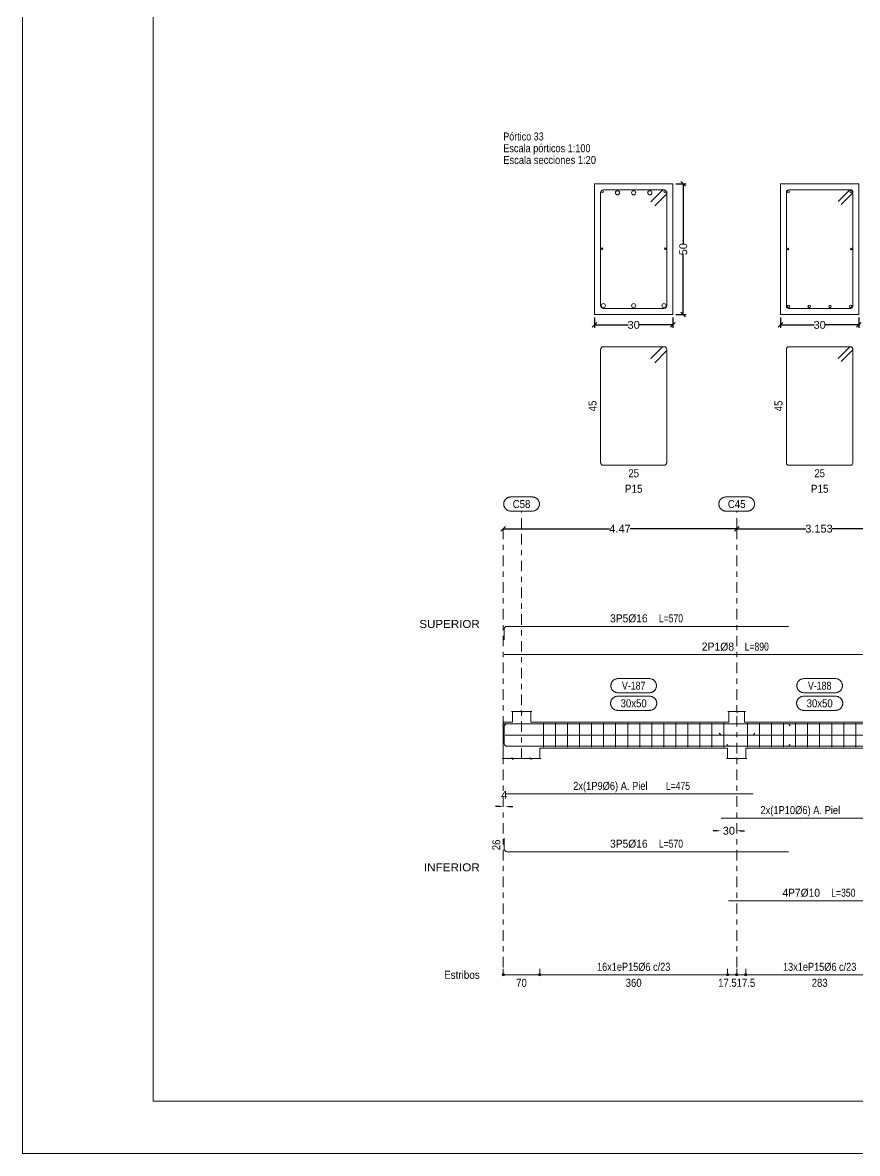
# Model space of a CAD drawing. Header units: millimetres. Extents: x 2 to 158, y -69 to 77.
# Drawn here: x 67.36 to 83.35, y -46.8 to -25.15 of the extents above; entities that cross this region are included whole.
import ezdxf
from ezdxf.enums import TextEntityAlignment as Align

# ---------------------------------------------------------------- set-up
doc = ezdxf.new("R2010")
doc.units = ezdxf.units.MM
doc.linetypes.add('CYPE_RAYAPUNTO', pattern=[0.4125, 0.2025, -0.105, 0, -0.105])
for name, color, linetype, lineweight in [('ALZ_ARM_LONG_ARM_TEXTOS', 3, 'Continuous', 9), ('ALZ_ARM_LONG_TXT_LONG', 3, 'Continuous', 9), ('ALZ_ARM_TRANS_TXT_EST', 3, 'Continuous', 9), ('ALZ_CONT_NUDOS', 122, 'Continuous', 9), ('ALZ_CONT_VIG_HORMIGON', 2, 'Continuous', 9), ('ALZ_COT_COT_ANCLAJES', 3, 'Continuous', 0), ('ALZ_COT_COT_ARM', 3, 'Continuous', 0), ('ALZ_COT_COT_EST', 3, 'Continuous', 0), ('ALZ_COT_COT_LIN_APOYOS', 2, 'CYPE_RAYAPUNTO', 0), ('ALZ_COT_LONGITUD_PROYECTADA', 122, 'Continuous', 0), ('ALZ_COT_TEXTOS_ESTRIBOS', 122, 'Continuous', 0), ('ALZ_REF_COT_LIN_AUX_COTA', 2, 'CYPE_RAYAPUNTO', 9), ('ALZ_REF_POSICIONES_ARMADURAS', 3, 'Continuous', 9), ('ALZ_REF_REF_ESCALA', 3, 'Continuous', 9), ('ALZ_REF_REF_NOMBRE', 3, 'Continuous', 9), ('ALZ_REF_REF_REFERENCIA', 3, 'Continuous', 9), ('ALZ_REF_REFERENCIA_PORTICO', 3, 'Continuous', 9), ('ALZ_REF_TEXTO_REF_NOMBRE', 3, 'Continuous', 9), ('ALZ_REF_TEXTO_REF_REFERENCIA', 3, 'Continuous', 9), ('ARM_LONGITUDINAL_Ø10', 103, 'Continuous', 9), ('ARM_LONGITUDINAL_Ø16', 212, 'Continuous', 9), ('ARM_LONGITUDINAL_Ø6', 151, 'Continuous', 9), ('ARM_LONGITUDINAL_Ø8', 32, 'Continuous', 9), ('ARM_TRANSVERSAL_Ø6', 151, 'Continuous', 9), ('RECUAD_LIMITES', 2, 'Continuous', 0), ('RECUAD_MARCO', 1, 'Continuous', 20), ('SEC_CONT_VIG_HORMIGON_SECCION', 2, 'Continuous', 9), ('SEC_COTAS_SEC_DIM_VIGA', 122, 'Continuous', 0), ('SEC_COTAS_TEXTOS_DESPIECE_ESTRIBADO', 122, 'Continuous', 0), ('SEC_REF_TXT_POSICIONES_ARM_ESTRIBOS', 1, 'Continuous', 9)]:
    doc.layers.add(name, color=color, linetype=linetype, lineweight=lineweight)
doc.styles.add('CYPETXT_0.225_romans', font='arial.ttf', dxfattribs={"height": 0.15})
doc.styles.add('CYPETXT_romans', font='arial.ttf', dxfattribs={"height": 0.2})
doc.dimstyles.new('cype_arrow', dxfattribs={"dimtxt": 0.18, "dimasz": 0.075, "dimexe": 0.05625, "dimexo": 0.05625, "dimgap": 0, "dimtad": 0, "dimdec": 4, "dimzin": 0, "dimdsep": 46, "dimtxsty": 'CYPETXT_0.225_romans', "dimcen": 0.09, "dimadec": 0, "dimazin": 0, "dimtfac": 1, "dimtdec": 4, "dimtofl": 0, "dimtmove": 2, "dimatfit": 3, "dimfxl": 1, "dimtolj": 1, "dimtzin": 0, "dimarcsym": 0})
doc.dimstyles.new('cype_oblique', dxfattribs={"dimtxt": 0.18, "dimasz": 0.18, "dimexe": 0.05625, "dimexo": 0.05625, "dimgap": 0, "dimtad": 0, "dimdec": 4, "dimzin": 0, "dimdsep": 46, "dimtxsty": 'CYPETXT_0.225_romans', "dimblk": 'OBLIQUE', "dimtsz": 0.045, "dimcen": 0.09, "dimadec": 0, "dimazin": 0, "dimtfac": 1, "dimtdec": 4, "dimtofl": 0, "dimtmove": 2, "dimatfit": 3, "dimfxl": 1, "dimtolj": 1, "dimtzin": 0, "dimarcsym": 0})

# ---------------------------------------------------------------- blocks, each defined once
blk = doc.blocks.new('*D105')
at = {"layer": 'Defpoints', "color": 0, "transparency": 16777216}
for p in [(78.317, -30.738), (79.817, -30.738), (79.817, -30.938)]:
    blk.add_point(p, dxfattribs=at)
at = {"layer": 'SEC_COTAS_SEC_DIM_VIGA', "color": 0, "lineweight": -2, "transparency": 16777216}
for p, q in [((78.272, -30.983), (78.362, -30.893)), ((78.317, -30.794), (78.317, -30.994)), ((78.317, -30.938), (78.96, -30.938)), ((79.817, -30.938), (79.174, -30.938)), ((79.772, -30.983), (79.862, -30.893)), ((79.817, -30.794), (79.817, -30.994))]:
    blk.add_line(p, q, dxfattribs=at)
at = {"layer": 'SEC_COTAS_SEC_DIM_VIGA', "color": 0, "transparency": 16777216, "insert": (79.067, -30.938), "char_height": 0.15, "attachment_point": 5, "style": 'CYPETXT_0.225_romans'}
blk.add_mtext('\\A1;30', dxfattribs=at)
blk = doc.blocks.new('_OBLIQUE')
at = {"color": 0, "linetype": 'ByBlock', "lineweight": -2}
blk.add_line((-0.5, -0.5), (0.5, 0.5), dxfattribs=at)
blk = doc.blocks.new('*D106')
at = {"layer": 'Defpoints', "color": 0, "transparency": 16777216}
for p in [(79.817, -28.238), (80.017, -28.238), (79.817, -30.738)]:
    blk.add_point(p, dxfattribs=at)
at = {"layer": 'SEC_COTAS_SEC_DIM_VIGA', "color": 0, "lineweight": -2, "transparency": 16777216}
for p, q in [((79.873, -28.238), (80.073, -28.238)), ((80.062, -28.283), (79.972, -28.193)), ((80.017, -28.238), (80.017, -29.381)), ((80.017, -30.738), (80.017, -29.595)), ((79.873, -30.738), (80.073, -30.738)), ((80.062, -30.783), (79.972, -30.693))]:
    blk.add_line(p, q, dxfattribs=at)
at = {"layer": 'SEC_COTAS_SEC_DIM_VIGA', "color": 0, "transparency": 16777216, "insert": (80.017, -29.488), "char_height": 0.15, "attachment_point": 5, "rotation": 90, "style": 'CYPETXT_0.225_romans'}
blk.add_mtext('\\A1;50', dxfattribs=at)
blk = doc.blocks.new('*D107')
at = {"layer": 'Defpoints', "color": 0, "transparency": 16777216}
for p in [(81.879, -30.738), (83.379, -30.738), (83.379, -30.938)]:
    blk.add_point(p, dxfattribs=at)
at = {"layer": 'SEC_COTAS_SEC_DIM_VIGA', "color": 0, "lineweight": -2, "transparency": 16777216}
for p, q in [((81.834, -30.983), (81.924, -30.893)), ((81.879, -30.794), (81.879, -30.994)), ((81.879, -30.938), (82.522, -30.938)), ((83.379, -30.938), (82.736, -30.938)), ((83.334, -30.983), (83.424, -30.893)), ((83.379, -30.794), (83.379, -30.994))]:
    blk.add_line(p, q, dxfattribs=at)
at = {"layer": 'SEC_COTAS_SEC_DIM_VIGA', "color": 0, "transparency": 16777216, "insert": (82.629, -30.938), "char_height": 0.15, "attachment_point": 5, "style": 'CYPETXT_0.225_romans'}
blk.add_mtext('\\A1;30', dxfattribs=at)
blk = doc.blocks.new('*D117')
at = {"layer": 'ALZ_COT_LONGITUD_PROYECTADA', "color": 0, "lineweight": -2, "transparency": 16777216}
for p, q in [((76.525, -34.886), (76.615, -34.796)), ((76.57, -34.841), (78.607, -34.841)), ((81.04, -34.841), (79.002, -34.841)), ((80.995, -34.886), (81.085, -34.796))]:
    blk.add_line(p, q, dxfattribs=at)
at = {"layer": 'Defpoints', "color": 0, "transparency": 16777216}
for p in [(76.57, -34.841), (76.57, -34.841), (81.04, -34.841)]:
    blk.add_point(p, dxfattribs=at)
at = {"layer": 'ALZ_COT_LONGITUD_PROYECTADA', "color": 0, "transparency": 16777216, "insert": (78.805, -34.841), "char_height": 0.15, "attachment_point": 5, "style": 'CYPETXT_0.225_romans'}
blk.add_mtext('\\A1;4.47', dxfattribs=at)
blk = doc.blocks.new('*D118')
at = {"layer": 'ALZ_COT_LONGITUD_PROYECTADA', "color": 0, "lineweight": -2, "transparency": 16777216}
for p, q in [((80.995, -34.886), (81.085, -34.796)), ((81.04, -34.841), (82.363, -34.841)), ((84.193, -34.841), (82.869, -34.841)), ((84.148, -34.886), (84.238, -34.796))]:
    blk.add_line(p, q, dxfattribs=at)
at = {"layer": 'Defpoints', "color": 0, "transparency": 16777216}
for p in [(81.04, -34.841), (81.04, -34.841), (84.193, -34.841)]:
    blk.add_point(p, dxfattribs=at)
at = {"layer": 'ALZ_COT_LONGITUD_PROYECTADA', "color": 0, "transparency": 16777216, "insert": (82.616, -34.841), "char_height": 0.15, "attachment_point": 5, "style": 'CYPETXT_0.225_romans'}
blk.add_mtext('\\A1;3.153', dxfattribs=at)
blk = doc.blocks.new('*D123')
at = {"layer": 'ALZ_COT_COT_ARM', "color": 0, "lineweight": -2, "transparency": 16777216}
for p, q in [((76.495, -40.163), (76.42, -40.163)), ((76.68, -40.163), (76.755, -40.163))]:
    blk.add_line(p, q, dxfattribs=at)
at = {"layer": 'ALZ_COT_COT_ARM', "color": 0, "transparency": 16777216}
for points in [[(76.495, -40.15), (76.495, -40.175), (76.57, -40.163)], [(76.68, -40.15), (76.68, -40.175), (76.605, -40.163)]]:
    blk.add_solid(points, dxfattribs=at)
at = {"layer": 'Defpoints', "color": 0, "transparency": 16777216}
for p in [(76.57, -40.163), (76.605, -40.163), (76.605, -40.163)]:
    blk.add_point(p, dxfattribs=at)
at = {"layer": 'ALZ_COT_COT_ARM', "color": 0, "transparency": 16777216, "insert": (76.587, -39.938), "char_height": 0.15, "attachment_point": 5, "style": 'CYPETXT_0.225_romans'}
blk.add_mtext('\\A1;4', dxfattribs=at)
blk = doc.blocks.new('*D124')
at = {"layer": 'ALZ_COT_COT_ARM', "color": 0, "lineweight": -2, "transparency": 16777216}
for p, q in [((80.666, -40.626), (80.591, -40.626)), ((81.115, -40.626), (81.19, -40.626))]:
    blk.add_line(p, q, dxfattribs=at)
at = {"layer": 'ALZ_COT_COT_ARM', "color": 0, "transparency": 16777216}
for points in [[(80.666, -40.614), (80.666, -40.639), (80.741, -40.626)], [(81.115, -40.614), (81.115, -40.639), (81.04, -40.626)]]:
    blk.add_solid(points, dxfattribs=at)
at = {"layer": 'Defpoints', "color": 0, "transparency": 16777216}
for p in [(80.741, -40.626), (81.04, -40.626), (81.04, -40.626)]:
    blk.add_point(p, dxfattribs=at)
at = {"layer": 'ALZ_COT_COT_ARM', "color": 0, "transparency": 16777216, "insert": (80.89, -40.626), "char_height": 0.15, "attachment_point": 5, "style": 'CYPETXT_0.225_romans'}
blk.add_mtext('\\A1;30', dxfattribs=at)

msp = doc.modelspace()

# ---------------------------------------------------------------- linework, layer by layer
at = {"layer": 'ALZ_CONT_NUDOS'}
for p, q in [((76.56957, -38.54497), (76.74457, -38.54497)), ((76.74457, -38.54497), (76.74457, -38.34497)), ((77.09457, -38.54497), (77.09457, -38.34497)), ((77.26957, -38.54497), (77.09457, -38.54497)), ((80.86457, -38.54497), (80.88957, -38.54497)), ((80.88957, -38.54497), (80.88957, -38.34497)), ((81.18957, -38.54497), (81.18957, -38.34497)), ((81.21457, -38.54497), (81.18957, -38.54497)), ((76.56957, -39.04497), (76.56957, -39.24497)), ((77.26957, -39.04497), (77.26957, -39.24497)), ((80.86457, -39.04497), (80.86457, -39.24497)), ((81.21457, -39.04497), (81.21457, -39.24497))]:
    msp.add_line(p, q, dxfattribs=at)
for points in [[(76.72457, -38.34497), (76.90457, -38.34497), (76.91207, -38.31997), (76.92707, -38.36997), (76.93457, -38.34497), (77.11457, -38.34497)], [(80.86957, -38.34497), (81.02457, -38.34497), (81.03207, -38.31997), (81.04707, -38.36997), (81.05457, -38.34497), (81.20957, -38.34497)], [(76.56957, -38.54497), (76.56957, -39.04497)], [(76.54957, -39.24497), (76.72957, -39.24497), (76.73707, -39.21997), (76.75207, -39.26997), (76.75957, -39.24497), (76.93957, -39.24497)], [(76.89957, -39.24497), (77.07957, -39.24497), (77.08707, -39.21997), (77.10207, -39.26997), (77.10957, -39.24497), (77.28957, -39.24497)], [(80.84457, -39.24497), (81.02457, -39.24497), (81.03207, -39.21997), (81.04707, -39.26997), (81.05457, -39.24497), (81.23457, -39.24497)]]:
    msp.add_lwpolyline(points, dxfattribs=at)
at = {"layer": 'ALZ_CONT_VIG_HORMIGON'}
for p, q in [((77.26957, -38.54497), (80.86457, -38.54497)), ((81.21457, -38.54497), (84.04305, -38.54497)), ((77.26957, -39.04497), (80.86457, -39.04497)), ((81.21457, -39.04497), (84.04305, -39.04497))]:
    msp.add_line(p, q, dxfattribs=at)
at = {"layer": 'ALZ_COT_COT_EST'}
for p, q in [((76.56957, -43.38497), (76.56957, -43.27247)), ((77.26957, -43.38497), (77.26957, -43.27247)), ((80.86457, -43.38497), (80.86457, -43.27247)), ((81.03957, -43.38497), (81.03957, -43.27247)), ((81.21457, -43.38497), (81.21457, -43.27247))]:
    msp.add_line(p, q, dxfattribs=at)
for points in [[(76.56957, -43.38497), (77.26957, -43.38497), (77.26957, -43.27247)], [(77.26957, -43.38497), (80.86457, -43.38497), (80.86457, -43.27247)], [(80.86457, -43.38497), (81.03957, -43.38497), (81.03957, -43.27247)], [(81.03957, -43.38497), (81.21457, -43.38497), (81.21457, -43.27247)], [(81.21457, -43.38497), (84.04305, -43.38497), (84.04305, -43.27247)]]:
    msp.add_lwpolyline(points, dxfattribs=at)
for centre in [(76.56957, -43.38497), (77.26957, -43.38497), (77.26957, -43.38497), (80.86457, -43.38497), (80.86457, -43.38497), (81.03957, -43.38497), (81.03957, -43.38497), (81.21457, -43.38497), (81.21457, -43.38497)]:
    msp.add_circle(centre, 0.0225, dxfattribs=at)
at = {"layer": 'ALZ_COT_COT_LIN_APOYOS'}
for p, q in [((76.56957, -34.84107), (76.56957, -43.38497)), ((81.03957, -34.84107), (81.03957, -43.38497))]:
    msp.add_line(p, q, dxfattribs=at)
at = {"layer": 'ALZ_REF_COT_LIN_AUX_COTA'}
for p, q in [((76.91957, -34.84107), (76.91957, -34.50357)), ((81.03957, -34.84107), (81.03957, -34.50357)), ((76.91957, -39.24497), (76.91957, -34.84107))]:
    msp.add_line(p, q, dxfattribs=at)
at = {"layer": 'ALZ_REF_REF_NOMBRE'}
for points in [[(79.36857, -37.71247), (79.37759, -37.71277), (79.38657, -37.71367), (79.39546, -37.71517), (79.40424, -37.71726), (79.41286, -37.71994), (79.42128, -37.72318), (79.42946, -37.72698), (79.43737, -37.73131), (79.44498, -37.73617), (79.45224, -37.74152), (79.45913, -37.74734), (79.46561, -37.75362), (79.47167, -37.76031), (79.47726, -37.76739), (79.48236, -37.77483), (79.48696, -37.78259), (79.49103, -37.79064), (79.49455, -37.79895), (79.49751, -37.80747), (79.4999, -37.81617), (79.50169, -37.82501), (79.5029, -37.83395), (79.5035, -37.84296), (79.5035, -37.85198), (79.5029, -37.86098), (79.50169, -37.86992), (79.4999, -37.87876), (79.49751, -37.88747), (79.49455, -37.89599), (79.49103, -37.90429), (79.48696, -37.91235), (79.48236, -37.92011), (79.47726, -37.92755), (79.47167, -37.93463), (79.46561, -37.94132), (79.45913, -37.94759), (79.45224, -37.95342), (79.44498, -37.95877), (79.43737, -37.96362), (79.42946, -37.96796), (79.42128, -37.97176), (79.41286, -37.975), (79.40424, -37.97767), (79.39546, -37.97976), (79.38657, -37.98126), (79.37759, -37.98217), (79.36857, -37.98247), (78.76557, -37.98247), (78.75656, -37.98217), (78.74758, -37.98126), (78.73868, -37.97976), (78.72991, -37.97767), (78.72129, -37.975), (78.71287, -37.97176), (78.70469, -37.96796), (78.69678, -37.96362), (78.68917, -37.95877), (78.68191, -37.95342), (78.67502, -37.94759), (78.66853, -37.94132), (78.66248, -37.93463), (78.65689, -37.92755), (78.65178, -37.92011), (78.64719, -37.91235), (78.64312, -37.90429), (78.63959, -37.89599), (78.63663, -37.88747), (78.63425, -37.87876), (78.63245, -37.86992), (78.63125, -37.86098), (78.63065, -37.85198), (78.63065, -37.84296), (78.63125, -37.83395), (78.63245, -37.82501), (78.63425, -37.81617), (78.63663, -37.80747), (78.63959, -37.79895), (78.64312, -37.79064), (78.64719, -37.78259), (78.65178, -37.77483), (78.65689, -37.76739), (78.66248, -37.76031), (78.66853, -37.75362), (78.67502, -37.74734), (78.68191, -37.74152), (78.68917, -37.73617), (78.69678, -37.73131), (78.70469, -37.72698), (78.71287, -37.72318), (78.72129, -37.71994), (78.72991, -37.71726), (78.73868, -37.71517), (78.74758, -37.71367), (78.75656, -37.71277), (78.76557, -37.71247), (79.36857, -37.71247)], [(82.93031, -37.71247), (82.93933, -37.71277), (82.9483, -37.71367), (82.9572, -37.71517), (82.96598, -37.71726), (82.97459, -37.71994), (82.98301, -37.72318), (82.9912, -37.72698), (82.99911, -37.73131), (83.00671, -37.73617), (83.01398, -37.74152), (83.02087, -37.74734), (83.02735, -37.75362), (83.0334, -37.76031), (83.03899, -37.76739), (83.0441, -37.77483), (83.0487, -37.78259), (83.05277, -37.79064), (83.05629, -37.79895), (83.05925, -37.80747), (83.06163, -37.81617), (83.06343, -37.82501), (83.06463, -37.83395), (83.06523, -37.84296), (83.06523, -37.85198), (83.06463, -37.86098), (83.06343, -37.86992), (83.06163, -37.87876), (83.05925, -37.88747), (83.05629, -37.89599), (83.05277, -37.90429), (83.0487, -37.91235), (83.0441, -37.92011), (83.03899, -37.92755), (83.0334, -37.93463), (83.02735, -37.94132), (83.02087, -37.94759), (83.01398, -37.95342), (83.00671, -37.95877), (82.99911, -37.96362), (82.9912, -37.96796), (82.98301, -37.97176), (82.97459, -37.975), (82.96598, -37.97767), (82.9572, -37.97976), (82.9483, -37.98126), (82.93933, -37.98217), (82.93031, -37.98247), (82.32731, -37.98247), (82.31829, -37.98217), (82.30932, -37.98126), (82.30042, -37.97976), (82.29164, -37.97767), (82.28303, -37.975), (82.27461, -37.97176), (82.26642, -37.96796), (82.25851, -37.96362), (82.25091, -37.95877), (82.24364, -37.95342), (82.23675, -37.94759), (82.23027, -37.94132), (82.22422, -37.93463), (82.21863, -37.92755), (82.21352, -37.92011), (82.20892, -37.91235), (82.20485, -37.90429), (82.20133, -37.89599), (82.19837, -37.88747), (82.19599, -37.87876), (82.19419, -37.86992), (82.19299, -37.86098), (82.19239, -37.85198), (82.19239, -37.84296), (82.19299, -37.83395), (82.19419, -37.82501), (82.19599, -37.81617), (82.19837, -37.80747), (82.20133, -37.79895), (82.20485, -37.79064), (82.20892, -37.78259), (82.21352, -37.77483), (82.21863, -37.76739), (82.22422, -37.76031), (82.23027, -37.75362), (82.23675, -37.74734), (82.24364, -37.74152), (82.25091, -37.73617), (82.25851, -37.73131), (82.26642, -37.72698), (82.27461, -37.72318), (82.28303, -37.71994), (82.29164, -37.71726), (82.30042, -37.71517), (82.30932, -37.71367), (82.31829, -37.71277), (82.32731, -37.71247), (82.93031, -37.71247)], [(79.3742, -38.04997), (79.38322, -38.05027), (79.39219, -38.05117), (79.40109, -38.05267), (79.40986, -38.05476), (79.41848, -38.05744), (79.4269, -38.06068), (79.43508, -38.06448), (79.443, -38.06881), (79.4506, -38.07367), (79.45786, -38.07902), (79.46475, -38.08484), (79.47124, -38.09112), (79.47729, -38.09781), (79.48288, -38.10489), (79.48799, -38.11233), (79.49259, -38.12009), (79.49666, -38.12814), (79.50018, -38.13645), (79.50314, -38.14497), (79.50552, -38.15367), (79.50732, -38.16251), (79.50852, -38.17145), (79.50912, -38.18046), (79.50912, -38.18948), (79.50852, -38.19848), (79.50732, -38.20742), (79.50552, -38.21626), (79.50314, -38.22497), (79.50018, -38.23349), (79.49666, -38.24179), (79.49259, -38.24985), (79.48799, -38.25761), (79.48288, -38.26505), (79.47729, -38.27213), (79.47124, -38.27882), (79.46475, -38.28509), (79.45786, -38.29092), (79.4506, -38.29627), (79.443, -38.30112), (79.43508, -38.30546), (79.4269, -38.30926), (79.41848, -38.3125), (79.40986, -38.31517), (79.40109, -38.31726), (79.39219, -38.31876), (79.38322, -38.31967), (79.3742, -38.31997), (78.75995, -38.31997), (78.75093, -38.31967), (78.74195, -38.31876), (78.73306, -38.31726), (78.72428, -38.31517), (78.71567, -38.3125), (78.70725, -38.30926), (78.69906, -38.30546), (78.69115, -38.30112), (78.68355, -38.29627), (78.67628, -38.29092), (78.66939, -38.28509), (78.66291, -38.27882), (78.65686, -38.27213), (78.65126, -38.26505), (78.64616, -38.25761), (78.64156, -38.24985), (78.63749, -38.24179), (78.63397, -38.23349), (78.63101, -38.22497), (78.62863, -38.21626), (78.62683, -38.20742), (78.62563, -38.19848), (78.62502, -38.18948), (78.62502, -38.18046), (78.62563, -38.17145), (78.62683, -38.16251), (78.62863, -38.15367), (78.63101, -38.14497), (78.63397, -38.13645), (78.63749, -38.12814), (78.64156, -38.12009), (78.64616, -38.11233), (78.65126, -38.10489), (78.65686, -38.09781), (78.66291, -38.09112), (78.66939, -38.08484), (78.67628, -38.07902), (78.68355, -38.07367), (78.69115, -38.06881), (78.69906, -38.06448), (78.70725, -38.06068), (78.71567, -38.05744), (78.72428, -38.05476), (78.73306, -38.05267), (78.74195, -38.05117), (78.75093, -38.05027), (78.75995, -38.04997), (79.3742, -38.04997)], [(82.93594, -38.04997), (82.94495, -38.05027), (82.95393, -38.05117), (82.96283, -38.05267), (82.9716, -38.05476), (82.98022, -38.05744), (82.98864, -38.06068), (82.99682, -38.06448), (83.00473, -38.06881), (83.01234, -38.07367), (83.0196, -38.07902), (83.02649, -38.08484), (83.03298, -38.09112), (83.03903, -38.09781), (83.04462, -38.10489), (83.04973, -38.11233), (83.05432, -38.12009), (83.05839, -38.12814), (83.06191, -38.13645), (83.06487, -38.14497), (83.06726, -38.15367), (83.06905, -38.16251), (83.07026, -38.17145), (83.07086, -38.18046), (83.07086, -38.18948), (83.07026, -38.19848), (83.06905, -38.20742), (83.06726, -38.21626), (83.06487, -38.22497), (83.06191, -38.23349), (83.05839, -38.24179), (83.05432, -38.24985), (83.04973, -38.25761), (83.04462, -38.26505), (83.03903, -38.27213), (83.03298, -38.27882), (83.02649, -38.28509), (83.0196, -38.29092), (83.01234, -38.29627), (83.00473, -38.30112), (82.99682, -38.30546), (82.98864, -38.30926), (82.98022, -38.3125), (82.9716, -38.31517), (82.96283, -38.31726), (82.95393, -38.31876), (82.94495, -38.31967), (82.93594, -38.31997), (82.32169, -38.31997), (82.31267, -38.31967), (82.30369, -38.31876), (82.2948, -38.31726), (82.28602, -38.31517), (82.2774, -38.3125), (82.26898, -38.30926), (82.2608, -38.30546), (82.25289, -38.30112), (82.24528, -38.29627), (82.23802, -38.29092), (82.23113, -38.28509), (82.22464, -38.27882), (82.21859, -38.27213), (82.213, -38.26505), (82.20789, -38.25761), (82.2033, -38.24985), (82.19923, -38.24179), (82.19571, -38.23349), (82.19275, -38.22497), (82.19036, -38.21626), (82.18857, -38.20742), (82.18736, -38.19848), (82.18676, -38.18948), (82.18676, -38.18046), (82.18736, -38.17145), (82.18857, -38.16251), (82.19036, -38.15367), (82.19275, -38.14497), (82.19571, -38.13645), (82.19923, -38.12814), (82.2033, -38.12009), (82.20789, -38.11233), (82.213, -38.10489), (82.21859, -38.09781), (82.22464, -38.09112), (82.23113, -38.08484), (82.23802, -38.07902), (82.24528, -38.07367), (82.25289, -38.06881), (82.2608, -38.06448), (82.26898, -38.06068), (82.2774, -38.05744), (82.28602, -38.05476), (82.2948, -38.05267), (82.30369, -38.05117), (82.31267, -38.05027), (82.32169, -38.04997), (82.93594, -38.04997)]]:
    msp.add_lwpolyline(points, close=True, dxfattribs=at)
at = {"layer": 'ALZ_REF_REF_REFERENCIA'}
for points in [[(77.12657, -34.23357), (77.13559, -34.23387), (77.14457, -34.23477), (77.15346, -34.23627), (77.16224, -34.23837), (77.17086, -34.24104), (77.17928, -34.24428), (77.18746, -34.24808), (77.19537, -34.25241), (77.20298, -34.25727), (77.21024, -34.26262), (77.21713, -34.26845), (77.22361, -34.27472), (77.22967, -34.28141), (77.23526, -34.28849), (77.24036, -34.29593), (77.24496, -34.30369), (77.24903, -34.31174), (77.25255, -34.32005), (77.25551, -34.32857), (77.2579, -34.33727), (77.25969, -34.34611), (77.2609, -34.35506), (77.2615, -34.36406), (77.2615, -34.37308), (77.2609, -34.38208), (77.25969, -34.39102), (77.2579, -34.39986), (77.25551, -34.40857), (77.25255, -34.41709), (77.24903, -34.4254), (77.24496, -34.43345), (77.24036, -34.44121), (77.23526, -34.44865), (77.22967, -34.45573), (77.22361, -34.46242), (77.21713, -34.46869), (77.21024, -34.47452), (77.20298, -34.47987), (77.19537, -34.48472), (77.18746, -34.48906), (77.17928, -34.49286), (77.17086, -34.4961), (77.16224, -34.49877), (77.15346, -34.50086), (77.14457, -34.50236), (77.13559, -34.50327), (77.12657, -34.50357), (76.71257, -34.50357), (76.70356, -34.50327), (76.69458, -34.50236), (76.68568, -34.50086), (76.67691, -34.49877), (76.66829, -34.4961), (76.65987, -34.49286), (76.65169, -34.48906), (76.64378, -34.48472), (76.63617, -34.47987), (76.62891, -34.47452), (76.62202, -34.46869), (76.61553, -34.46242), (76.60948, -34.45573), (76.60389, -34.44865), (76.59878, -34.44121), (76.59419, -34.43345), (76.59012, -34.4254), (76.58659, -34.41709), (76.58363, -34.40857), (76.58125, -34.39986), (76.57945, -34.39102), (76.57825, -34.38208), (76.57765, -34.37308), (76.57765, -34.36406), (76.57825, -34.35506), (76.57945, -34.34611), (76.58125, -34.33727), (76.58363, -34.32857), (76.58659, -34.32005), (76.59012, -34.31174), (76.59419, -34.30369), (76.59878, -34.29593), (76.60389, -34.28849), (76.60948, -34.28141), (76.61553, -34.27472), (76.62202, -34.26845), (76.62891, -34.26262), (76.63617, -34.25727), (76.64378, -34.25241), (76.65169, -34.24808), (76.65987, -34.24428), (76.66829, -34.24104), (76.67691, -34.23837), (76.68568, -34.23627), (76.69458, -34.23477), (76.70356, -34.23387), (76.71257, -34.23357), (77.12657, -34.23357)], [(81.24657, -34.23357), (81.25559, -34.23387), (81.26457, -34.23477), (81.27346, -34.23627), (81.28224, -34.23837), (81.29086, -34.24104), (81.29928, -34.24428), (81.30746, -34.24808), (81.31537, -34.25241), (81.32298, -34.25727), (81.33024, -34.26262), (81.33713, -34.26845), (81.34361, -34.27472), (81.34967, -34.28141), (81.35526, -34.28849), (81.36036, -34.29593), (81.36496, -34.30369), (81.36903, -34.31174), (81.37255, -34.32005), (81.37551, -34.32857), (81.3779, -34.33727), (81.37969, -34.34611), (81.3809, -34.35506), (81.3815, -34.36406), (81.3815, -34.37308), (81.3809, -34.38208), (81.37969, -34.39102), (81.3779, -34.39986), (81.37551, -34.40857), (81.37255, -34.41709), (81.36903, -34.4254), (81.36496, -34.43345), (81.36036, -34.44121), (81.35526, -34.44865), (81.34967, -34.45573), (81.34361, -34.46242), (81.33713, -34.46869), (81.33024, -34.47452), (81.32298, -34.47987), (81.31537, -34.48472), (81.30746, -34.48906), (81.29928, -34.49286), (81.29086, -34.4961), (81.28224, -34.49877), (81.27346, -34.50086), (81.26457, -34.50236), (81.25559, -34.50327), (81.24657, -34.50357), (80.83257, -34.50357), (80.82356, -34.50327), (80.81458, -34.50236), (80.80568, -34.50086), (80.79691, -34.49877), (80.78829, -34.4961), (80.77987, -34.49286), (80.77169, -34.48906), (80.76378, -34.48472), (80.75617, -34.47987), (80.74891, -34.47452), (80.74202, -34.46869), (80.73553, -34.46242), (80.72948, -34.45573), (80.72389, -34.44865), (80.71878, -34.44121), (80.71419, -34.43345), (80.71012, -34.4254), (80.70659, -34.41709), (80.70363, -34.40857), (80.70125, -34.39986), (80.69945, -34.39102), (80.69825, -34.38208), (80.69765, -34.37308), (80.69765, -34.36406), (80.69825, -34.35506), (80.69945, -34.34611), (80.70125, -34.33727), (80.70363, -34.32857), (80.70659, -34.32005), (80.71012, -34.31174), (80.71419, -34.30369), (80.71878, -34.29593), (80.72389, -34.28849), (80.72948, -34.28141), (80.73553, -34.27472), (80.74202, -34.26845), (80.74891, -34.26262), (80.75617, -34.25727), (80.76378, -34.25241), (80.77169, -34.24808), (80.77987, -34.24428), (80.78829, -34.24104), (80.79691, -34.23837), (80.80568, -34.23627), (80.81458, -34.23477), (80.82356, -34.23387), (80.83257, -34.23357), (81.24657, -34.23357)]]:
    msp.add_lwpolyline(points, close=True, dxfattribs=at)
at = {"layer": 'ARM_LONGITUDINAL_Ø10'}
msp.add_line((80.88457, -39.00897), (80.84922, -38.97361), dxfattribs=at)
for points in [[(80.88457, -39.00897), (84.38457, -39.00897)], [(80.88457, -41.96602), (84.38457, -41.96602)]]:
    msp.add_lwpolyline(points, dxfattribs=at)
for centre in [(82.03381, -30.58307), (82.43048, -30.58307), (82.82714, -30.58307), (83.22381, -30.58307)]:
    msp.add_circle(centre, 0.025, dxfattribs=at)
at = {"layer": 'ARM_LONGITUDINAL_Ø16'}
for p, q in [((82.02957, -38.58097), (82.06658, -38.6146)), ((82.02957, -39.00897), (82.06658, -38.97534))]:
    msp.add_line(p, q, dxfattribs=at)
for points in [[(76.58957, -36.97118), (76.58957, -36.75918), (76.59323, -36.74081), (76.60363, -36.72524), (76.6192, -36.71483), (76.63757, -36.71118), (82.02957, -36.71118)], [(76.58957, -38.84097), (76.58957, -38.62897), (76.59323, -38.6106), (76.60363, -38.59503), (76.6192, -38.58462), (76.63757, -38.58097), (82.02957, -38.58097)], [(76.58957, -38.74897), (76.58957, -38.96097), (76.59323, -38.97934), (76.60363, -38.99491), (76.6192, -39.00531), (76.63757, -39.00897), (82.02957, -39.00897)], [(76.58957, -40.76715), (76.58957, -40.97915), (76.59323, -40.99752), (76.60363, -41.0131), (76.6192, -41.0235), (76.63757, -41.02715), (82.02957, -41.02715)]]:
    msp.add_lwpolyline(points, dxfattribs=at)
for centre in [(78.75707, -28.40807), (79.06707, -28.40807), (79.37707, -28.40807), (78.48707, -30.56807), (79.06707, -30.56807), (79.64707, -30.56807)]:
    msp.add_circle(centre, 0.04, dxfattribs=at)
at = {"layer": 'ARM_LONGITUDINAL_Ø6'}
for p, q in [((80.74131, -38.79497), (80.70595, -38.75961)), ((81.35457, -38.79497), (81.38993, -38.75961))]:
    msp.add_line(p, q, dxfattribs=at)
for points in [[(76.60457, -38.79497), (81.35457, -38.79497)], [(80.74131, -38.79497), (84.49131, -38.79497)], [(76.60457, -39.91997), (81.35457, -39.91997)], [(80.74131, -40.38344), (84.49131, -40.38344)]]:
    msp.add_lwpolyline(points, dxfattribs=at)
for centre in [(78.46207, -29.47807), (79.67207, -29.47807), (82.02381, -29.48557), (83.23381, -29.48557)]:
    msp.add_circle(centre, 0.015, dxfattribs=at)
at = {"layer": 'ARM_LONGITUDINAL_Ø8'}
msp.add_line((76.58957, -38.58097), (76.55422, -38.61632), dxfattribs=at)
for points in [[(76.58957, -37.25247), (85.48957, -37.25247)], [(76.58957, -38.58097), (85.48957, -38.58097)]]:
    msp.add_lwpolyline(points, dxfattribs=at)
for centre in [(78.46707, -28.38807), (79.66707, -28.38807), (82.02881, -28.38807), (83.22881, -28.38807)]:
    msp.add_circle(centre, 0.02, dxfattribs=at)
at = {"layer": 'ARM_TRANSVERSAL_Ø6'}
for p, q in [((77.34207, -38.56497), (77.34207, -39.02497)), ((77.57207, -38.56497), (77.57207, -39.02497)), ((77.80207, -38.56497), (77.80207, -39.02497)), ((78.03207, -38.56497), (78.03207, -39.02497)), ((78.26207, -38.56497), (78.26207, -39.02497)), ((78.49207, -38.56497), (78.49207, -39.02497)), ((78.72207, -38.56497), (78.72207, -39.02497)), ((78.95207, -38.56497), (78.95207, -39.02497)), ((79.18207, -38.56497), (79.18207, -39.02497)), ((79.41207, -38.56497), (79.41207, -39.02497)), ((79.64207, -38.56497), (79.64207, -39.02497)), ((79.87207, -38.56497), (79.87207, -39.02497)), ((80.10207, -38.56497), (80.10207, -39.02497)), ((80.33207, -38.56497), (80.33207, -39.02497)), ((80.56207, -38.56497), (80.56207, -39.02497)), ((80.79207, -38.56497), (80.79207, -39.02497)), ((81.24881, -38.56497), (81.24881, -39.02497)), ((81.47881, -38.56497), (81.47881, -39.02497)), ((81.70881, -38.56497), (81.70881, -39.02497)), ((81.93881, -38.56497), (81.93881, -39.02497)), ((82.16881, -38.56497), (82.16881, -39.02497)), ((82.39881, -38.56497), (82.39881, -39.02497)), ((82.62881, -38.56497), (82.62881, -39.02497)), ((82.85881, -38.56497), (82.85881, -39.02497)), ((83.08881, -38.56497), (83.08881, -39.02497)), ((83.31881, -38.56497), (83.31881, -39.02497))]:
    msp.add_line(p, q, dxfattribs=at)
for points in [[(79.47383, -28.65909), (79.68596, -28.44696), (79.6928, -28.43863), (79.69789, -28.42912), (79.70102, -28.4188), (79.70207, -28.40807), (79.70102, -28.39734), (79.69789, -28.38702), (79.6928, -28.37751), (79.68596, -28.36918), (79.67763, -28.36234), (79.66812, -28.35726), (79.6578, -28.35413), (79.64707, -28.35307), (78.48707, -28.35307), (78.46603, -28.35726), (78.44818, -28.36918), (78.43626, -28.38702), (78.43207, -28.40807), (78.43207, -30.56807), (78.43626, -30.58912), (78.44818, -30.60696), (78.46603, -30.61888), (78.48707, -30.62307), (79.64707, -30.62307), (79.66812, -30.61888), (79.68596, -30.60696), (79.69789, -30.58912), (79.70207, -30.56807), (79.70207, -28.40807), (79.70102, -28.39734), (79.69789, -28.38702), (79.6928, -28.37751), (79.68596, -28.36918), (79.67763, -28.36234), (79.66812, -28.35726), (79.6578, -28.35413), (79.64707, -28.35307), (79.63634, -28.35413), (79.62603, -28.35726), (79.61652, -28.36234), (79.60818, -28.36918), (79.39605, -28.58131)], [(83.03996, -28.63349), (83.25617, -28.41658), (83.25945, -28.41123), (83.26185, -28.40543), (83.26332, -28.39933), (83.26381, -28.39307), (83.26304, -28.38527), (83.26077, -28.37776), (83.25707, -28.37085), (83.25209, -28.36478), (83.24603, -28.35981), (83.23912, -28.35611), (83.23161, -28.35384), (83.22381, -28.35307), (82.03381, -28.35307), (82.0185, -28.35611), (82.00553, -28.36478), (81.99685, -28.37776), (81.99381, -28.39307), (81.99381, -30.58307), (81.99685, -30.59838), (82.00553, -30.61135), (82.0185, -30.62002), (82.03381, -30.62307), (83.22381, -30.62307), (83.23912, -30.62002), (83.25209, -30.61135), (83.26077, -30.59838), (83.26381, -30.58307), (83.26381, -28.39307), (83.26304, -28.38527), (83.26077, -28.37776), (83.25707, -28.37085), (83.25209, -28.36478), (83.24603, -28.35981), (83.23912, -28.35611), (83.23161, -28.35384), (83.22381, -28.35307), (83.21601, -28.35384), (83.2085, -28.35611), (83.20159, -28.35981), (83.19553, -28.36478), (82.98339, -28.57692)], [(79.47383, -31.66209), (79.68596, -31.44996), (79.6928, -31.44163), (79.69789, -31.43212), (79.70102, -31.4218), (79.70207, -31.41107), (79.70102, -31.40034), (79.69789, -31.39002), (79.6928, -31.38051), (79.68596, -31.37218), (79.67763, -31.36534), (79.66812, -31.36026), (79.6578, -31.35713), (79.64707, -31.35607), (78.48707, -31.35607), (78.46603, -31.36026), (78.44818, -31.37218), (78.43626, -31.39002), (78.43207, -31.41107), (78.43207, -33.57107), (78.43626, -33.59212), (78.44818, -33.60996), (78.46603, -33.62188), (78.48707, -33.62607), (79.64707, -33.62607), (79.66812, -33.62188), (79.68596, -33.60996), (79.69789, -33.59212), (79.70207, -33.57107), (79.70207, -31.41107), (79.70102, -31.40034), (79.69789, -31.39002), (79.6928, -31.38051), (79.68596, -31.37218), (79.67763, -31.36534), (79.66812, -31.36026), (79.6578, -31.35713), (79.64707, -31.35607), (79.63634, -31.35713), (79.62603, -31.36026), (79.61652, -31.36534), (79.60818, -31.37218), (79.39605, -31.58431)], [(83.03996, -31.63649), (83.25617, -31.41958), (83.25945, -31.41423), (83.26185, -31.40843), (83.26332, -31.40233), (83.26381, -31.39607), (83.26304, -31.38827), (83.26077, -31.38076), (83.25707, -31.37385), (83.25209, -31.36778), (83.24603, -31.36281), (83.23912, -31.35911), (83.23161, -31.35684), (83.22381, -31.35607), (82.03381, -31.35607), (82.0185, -31.35911), (82.00553, -31.36778), (81.99685, -31.38076), (81.99381, -31.39607), (81.99381, -33.58607), (81.99685, -33.60138), (82.00553, -33.61435), (82.0185, -33.62302), (82.03381, -33.62607), (83.22381, -33.62607), (83.23912, -33.62302), (83.25209, -33.61435), (83.26077, -33.60138), (83.26381, -33.58607), (83.26381, -31.39607), (83.26304, -31.38827), (83.26077, -31.38076), (83.25707, -31.37385), (83.25209, -31.36778), (83.24603, -31.36281), (83.23912, -31.35911), (83.23161, -31.35684), (83.22381, -31.35607), (83.21601, -31.35684), (83.2085, -31.35911), (83.20159, -31.36281), (83.19553, -31.36778), (82.98339, -31.57992)]]:
    msp.add_lwpolyline(points, dxfattribs=at)
at = {"layer": 'RECUAD_LIMITES'}
msp.add_lwpolyline([(67.36494, -46.80496), (126.76494, -46.80496), (126.76494, -4.80496), (67.36494, -4.80496), (67.36494, -46.80496)], close=True, dxfattribs=at)
at = {"layer": 'RECUAD_MARCO'}
msp.add_lwpolyline([(69.86494, -45.80496), (125.76494, -45.80496), (125.76494, -5.80496), (69.86494, -5.80496), (69.86494, -45.80496)], close=True, dxfattribs=at)
at = {"layer": 'SEC_CONT_VIG_HORMIGON_SECCION'}
for points in [[(79.81707, -28.23807), (78.31707, -28.23807), (78.31707, -30.73807), (79.81707, -30.73807), (79.81707, -28.23807)], [(83.37881, -28.23807), (81.87881, -28.23807), (81.87881, -30.73807), (83.37881, -30.73807), (83.37881, -28.23807)]]:
    msp.add_lwpolyline(points, close=True, dxfattribs=at)

# ---------------------------------------------------------------- texts
at = {"layer": 'ALZ_ARM_LONG_ARM_TEXTOS', "style": 'CYPETXT_romans'}
for s, height, width, p in [('3P5%%c16', 0.153333, 0.914795, (78.97482, -36.63451)), ('2P1%%c8', 0.153333, 0.926742, (80.68082, -37.1758)), ('2x(1P9%%c6) A. Piel', 0.1533333, 0.831225, (78.62082, -39.8433)), ('2x(1P10%%c6) A. Piel', 0.1533333, 0.832631, (82.25756, -40.30678)), ('3P5%%c16', 0.153333, 0.914795, (78.97482, -40.95049)), ('4P7%%c10', 0.153333, 0.914795, (82.27582, -41.88935))]:
    msp.add_text(s, height=height, dxfattribs=dict(at, width=width)).set_placement(p, align=Align.CENTER)
at = {"layer": 'ALZ_ARM_LONG_TXT_LONG', "style": 'CYPETXT_romans', "width": 0.768527}
for s, p in [(' L=570', (79.7587, -36.63451)), (' L=890', (81.4017, -37.1758)), (' L=475', (79.89182, -39.8433)), (' L=570', (79.7587, -40.95049)), (' L=350', (83.0597, -41.88935))]:
    msp.add_text(s, height=0.153333, dxfattribs=at).set_placement(p, align=Align.CENTER)
at = {"layer": 'ALZ_ARM_TRANS_TXT_EST', "style": 'CYPETXT_romans', "width": 0.819407}
for s, p in [('16x1eP15%%c6 c/23', (79.06707, -43.30831)), ('13x1eP15%%c6 c/23', (82.62881, -43.30831))]:
    msp.add_text(s, height=0.1533333, dxfattribs=at).set_placement(p, align=Align.CENTER)
at = {"layer": 'ALZ_COT_COT_ANCLAJES', "style": 'CYPETXT_romans', "width": 0.853312}
msp.add_text('26', height=0.153333, rotation=90, dxfattribs=at).set_placement((76.51291, -40.89715), align=Align.CENTER)
at = {"layer": 'ALZ_COT_TEXTOS_ESTRIBOS', "style": 'CYPETXT_romans', "width": 0.853312}
for s, p in [('70', (76.91957, -43.46164)), ('360', (79.06707, -43.46164)), ('283', (82.62881, -43.46164))]:
    msp.add_text(s, height=0.153333, dxfattribs=at).set_placement(p, align=Align.TOP_CENTER)
at = {"layer": 'ALZ_COT_TEXTOS_ESTRIBOS', "style": 'CYPETXT_romans', "width": 0.85041}
msp.add_text('17.5', height=0.153333, dxfattribs=at).set_placement((81.03957, -43.46164), align=Align.TOP_RIGHT)
msp.add_text('17.5', height=0.153333, dxfattribs=at).set_placement((81.03957, -43.46164), align=Align.TOP_LEFT)
at = {"layer": 'ALZ_REF_POSICIONES_ARMADURAS', "style": 'CYPETXT_romans'}
for s, width, p in [('SUPERIOR', 1.034154, (76.11957, -36.66552)), ('INFERIOR', 1.044547, (76.11957, -41.32699)), ('Estribos', 0.883853, (76.11957, -43.38497))]:
    msp.add_text(s, height=0.153333, dxfattribs=dict(at, width=width)).set_placement(p, align=Align.MIDDLE_RIGHT)
at = {"layer": 'ALZ_REF_REF_ESCALA', "style": 'CYPETXT_romans'}
for s, width, p in [('Escala pórticos 1:100', 0.816209, (76.56957, -27.55407)), ('Escala secciones 1:20', 0.833432, (76.56957, -27.77907))]:
    msp.add_text(s, height=0.1533333, dxfattribs=dict(at, width=width)).set_placement(p, align=Align.MIDDLE_LEFT)
at = {"layer": 'ALZ_REF_REFERENCIA_PORTICO', "style": 'CYPETXT_romans', "width": 0.802493}
msp.add_text('Pórtico 33', height=0.153333, dxfattribs=at).set_placement((76.56957, -27.32907), align=Align.MIDDLE_LEFT)
at = {"layer": 'ALZ_REF_TEXTO_REF_NOMBRE', "style": 'CYPETXT_romans'}
for s, width, p in [('V-187', 0.78605, (79.06707, -37.84747)), ('V-188', 0.78605, (82.62881, -37.84747)), ('30x50', 0.857077, (79.06707, -38.18497)), ('30x50', 0.857077, (82.62881, -38.18497))]:
    msp.add_text(s, height=0.153333, dxfattribs=dict(at, width=width)).set_placement(p, align=Align.MIDDLE_CENTER)
at = {"layer": 'ALZ_REF_TEXTO_REF_REFERENCIA', "style": 'CYPETXT_romans', "width": 0.864}
for s, p in [('C58', (76.91957, -34.36857)), ('C45', (81.03957, -34.36857))]:
    msp.add_text(s, height=0.153333, dxfattribs=at).set_placement(p, align=Align.MIDDLE_CENTER)
at = {"layer": 'SEC_COTAS_TEXTOS_DESPIECE_ESTRIBADO', "style": 'CYPETXT_romans', "width": 0.853312}
for p in [(78.35541, -32.49107), (81.91714, -32.49107)]:
    msp.add_text('45', height=0.153333, rotation=90, dxfattribs=at).set_placement(p, align=Align.CENTER)
for p in [(79.06707, -33.70274), (82.62881, -33.70274)]:
    msp.add_text('25', height=0.153333, dxfattribs=at).set_placement(p, align=Align.TOP_CENTER)
at = {"layer": 'SEC_REF_TXT_POSICIONES_ARM_ESTRIBOS', "style": 'CYPETXT_romans', "width": 0.894629}
for p in [(79.06707, -34.07607), (82.62881, -34.07607)]:
    msp.add_text('P15', height=0.153333, dxfattribs=at).set_placement(p, align=Align.MIDDLE_CENTER)

# ---------------------------------------------------------------- dimensions: what is measured, and where the dimension line sits
at = {"layer": 'ALZ_COT_COT_ARM'}
for p1, p2, text, picture, middle in [((76.56957, -40.16297), (76.60457, -40.16297), '4', '*D123', (76.58707, -39.93797)), ((80.74131, -40.62644), (81.03957, -40.62644), '30', '*D124', (80.89044, -40.62644))]:
    dim = msp.add_aligned_dim(p1=p1, p2=p2, distance=0, text=text, dimstyle='cype_arrow', override={"dimexe": 0, "dimexo": 0}, dxfattribs=at)
    dim.commit()
    dim.dimension.update_dxf_attribs({"geometry": picture, "text_midpoint": middle})
at = {"layer": 'ALZ_COT_LONGITUD_PROYECTADA'}
for p1, p2, text, picture, middle in [((81.03957, -34.84107), (76.56957, -34.84107), '4.47', '*D117', (78.80457, -34.84107)), ((84.19305, -34.84107), (81.03957, -34.84107), '3.153', '*D118', (82.61631, -34.84107))]:
    dim = msp.add_aligned_dim(p1=p1, p2=p2, distance=0, text=text, dimstyle='cype_oblique', override={"dimexe": 0, "dimexo": 0}, dxfattribs=at)
    dim.commit()
    dim.dimension.update_dxf_attribs({"geometry": picture, "text_midpoint": middle})
at = {"layer": 'SEC_COTAS_SEC_DIM_VIGA'}
for p1, p2, text, picture, middle in [((79.81707, -30.73807), (79.81707, -28.23807), '50', '*D106', (80.01657, -29.48807)), ((78.31707, -30.73807), (79.81707, -30.73807), '30', '*D105', (79.06707, -30.93757)), ((81.87881, -30.73807), (83.37881, -30.73807), '30', '*D107', (82.62881, -30.93757))]:
    dim = msp.add_aligned_dim(p1=p1, p2=p2, distance=-0.1995, text=text, dimstyle='cype_oblique', dxfattribs=at)
    dim.commit()
    dim.dimension.update_dxf_attribs({"geometry": picture, "text_midpoint": middle})

doc.saveas('drawing.dxf')
